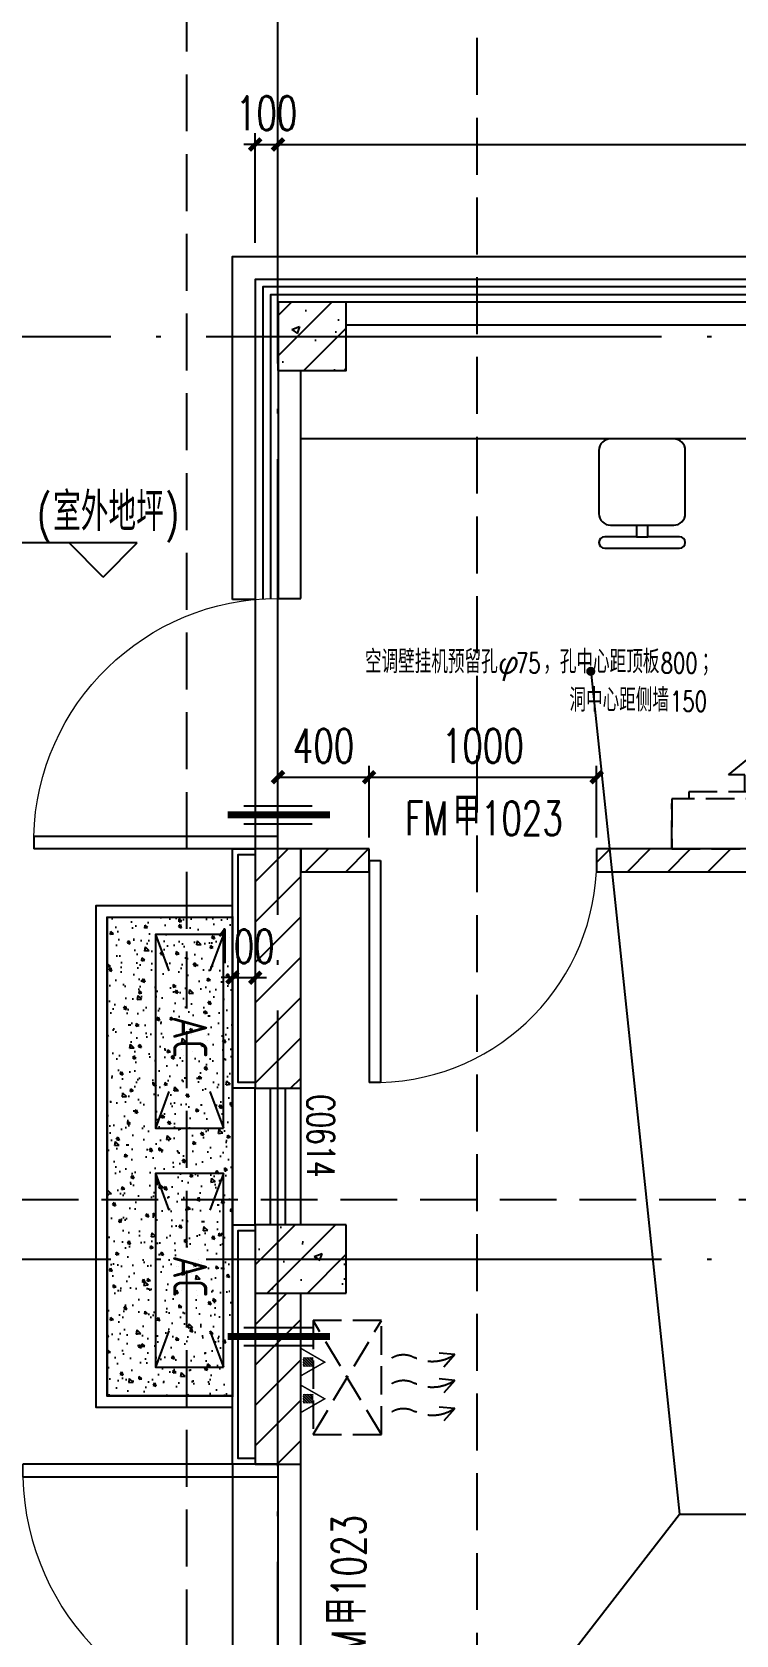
# Model space of a CAD drawing. Extents: x -821772 to -21949, y 506164 to 1049594.
# Drawn here: x -113535 to -110442, y 714020 to 721056 of the extents above; entities that cross this region are included whole.
import ezdxf
from ezdxf.enums import TextEntityAlignment as Align
from ezdxf.xclip import XClip

# ---------------------------------------------------------------- set-up
doc = ezdxf.new("R2010")
doc.units = 0
doc.header["$LTSCALE"] = 1000
doc.header["$MEASUREMENT"] = 0
doc.header["$XCLIPFRAME"] = 2
for name, pattern in [('10平面20250807_t3$0$124-SF$0$DASH', [0.35, 0.25, -0.1]), ('10平面20250807_t3$0$DASH', [0.35, 0.25, -0.1]), ('10平面20250807_t3$0$DOTE', [2.42, 2, -0.2, 0.02, -0.2])]:
    doc.linetypes.add(name, pattern=pattern)
doc.layers.get('Defpoints').update_dxf_attribs({"color": 210})
for name, color, linetype in [('10平面20250807_t3$0$124-SF$0$J_EQPM_SMAL(空调室内外机)', 8, 'Continuous'), ('10平面20250807_t3$0$A-AXIS-DOTE', 8, '10平面20250807_t3$0$DOTE'), ('10平面20250807_t3$0$A-AXIS-DP', 8, 'Continuous'), ('10平面20250807_t3$0$A-AXIS-ELEV', 8, 'Continuous'), ('10平面20250807_t3$0$A-AXIS-SYMB', 8, 'Continuous'), ('10平面20250807_t3$0$A-CURTAIN', 8, 'Continuous'), ('10平面20250807_t3$0$A-FURN', 8, 'Continuous'), ('10平面20250807_t3$0$A-HATCH-1', 252, 'Continuous'), ('10平面20250807_t3$0$A-HRAIL', 8, 'Continuous'), ('10平面20250807_t3$0$A-LIN-V', 8, 'Continuous'), ('10平面20250807_t3$0$A-STAIR', 8, 'Continuous'), ('10平面20250807_t3$0$A-TEXT', 8, 'Continuous'), ('10平面20250807_t3$0$A-WINDOW', 8, 'Continuous'), ('10平面20250807_t3$0$A-防火门', 8, 'Continuous'), ('10平面20250807_t3$0$AS-COLN', 8, 'Continuous'), ('10平面20250807_t3$0$AS-WALL', 8, 'Continuous'), ('10平面20250807_t3$0$DIM_SYMB', 8, 'Continuous'), ('10平面20250807_t3$0$J_HOLE(洞)', 3, 'Continuous'), ('10平面20250807_t3$0$PUB_HATCH', 8, 'Continuous'), ('10平面20250807_t3$0$PUB_TEXT', 8, 'Continuous'), ('10平面20250807_t3$0$SB_ZF消火栓', 10, 'Continuous'), ('10平面20250807_t3$0$面积线', 11, 'Continuous')]:
    doc.layers.add(name, color=color, linetype=linetype)
doc.styles.add('10平面20250807_t3$0$124-SF$0$Standard', font='gbenor.shx', dxfattribs={"bigfont": 'gbcbig.shx'})
doc.styles.add('10平面20250807_t3$0$124-SF$0$标准层住户$0$DIM_FONT', font='', dxfattribs={"width": 0.6})
doc.styles.add('10平面20250807_t3$0$_SIMPLEX', font='@TSSDENG', dxfattribs={"width": 0.75, "bigfont": '@TSSDCHN'})
doc.styles.add('10平面20250807_t3$0$_TCH_DIM', font='SIMPLEX', dxfattribs={"bigfont": 'GBCBIG'})
doc.styles.add('10平面20250807_t3$0$_TCH_DIM_T3', font='SIMPLEX', dxfattribs={"width": 0.705882, "bigfont": 'GBCBIG'})
doc.styles.add('10平面20250807_t3$0$_TCH_SPACE', font='SIMPLEX', dxfattribs={"height": 5, "bigfont": 'GBCBIG'})
doc.styles.add('10平面20250807_t3$0$_TCH_WINDOW', font='SIMPLEX', dxfattribs={"height": 3.5, "bigfont": 'GBCBIG'})
doc.styles.get('10平面20250807_t3$0$124-SF$0$标准层住户$0$DIM_FONT').set_extended_font_data('NSimSun')
doc.dimstyles.new('10平面20250807_t3$0$_TCH_ARCH&&50', dxfattribs={"dimtxt": 148.75, "dimasz": 50, "dimexe": 50, "dimexo": 50, "dimgap": 63.125, "dimtad": 1, "dimdec": 0, "dimzin": 0, "dimdsep": 46, "dimtxsty": '10平面20250807_t3$0$_TCH_DIM_T3', "dimblk": '10平面20250807_t3$0$_ArchTick', "dimcen": 0.09, "dimclrt": 7, "dimazin": 2, "dimtfac": 1, "dimtdec": 0, "dimtix": 1, "dimtmove": 2, "dimatfit": 3, "dimfxl": 0, "dimtolj": 1, "dimtzin": 0, "dimarcsym": 0})
pattern_1 = [(45, (0, 0), (-88.388348, 88.388348), []), (50, (0, 0), (358.63009, -31.37607), [37.5, -412.5]), (355, (0, 0), (-69.37567, 376.09607), [30, -330]), (100.4514, (29.9, -2.6), (289.2547, 344.71977), [31.8701, -350.57106]), (46.1842, (0, 100), (533.62052, -82.7595), [56.25, -618.75]), (96.6356, (44.47, 93.1), (467.33135, 487.05894), [47.80514, -525.8565]), (351.1842, (0, 100), (467.33097, 487.0593), [45, -495]), (21, (50, 75), (298.45353, -201.30945), [37.5, -412.5]), (326, (50, 75), (121.65767, 362.57502), [30, -330]), (71.4514, (74.87, 58.22), (420.11131, 161.26525), [31.8701, -350.57106]), (37.5, (0, 0), (6.079928, 166.446927), [0, -326, 0, -335, 0, -331.25]), (7.5, (0, 0), (131.53477, 197.205856), [0, -191, 0, -318.5, 0, -126.25]), (327.5, (-111.5, 0), (266.911218, -11.277436), [0, -125, 0, -390, 0, -517.5]), (317.5, (-161.5, 0), (291.593085, 50.05249), [0, -162.5, 0, -259, 0, -367.5])]
pattern_2 = [(45, (0, 89.76), (-88.388383, 88.388383), [])]
pattern_3 = [(45, (0, 89.76), (-88.388383, 88.388383), [])]

# ---------------------------------------------------------------- blocks, each defined once
blk = doc.blocks.new('10平面20250807_t3$0$dote')
at = {"layer": '10平面20250807_t3$0$A-AXIS-DOTE'}
for p, q in [((108282.2, -97318.5), (108282.2, -80060.8)), ((105547.2, -85100), (114434.2, -85100)), ((105547.2, -89149.7), (114434.2, -89149.7))]:
    blk.add_line(p, q, dxfattribs=at)
blk = doc.blocks.new('10平面20250807_t3$0$壁挂式空调室内机')
at = {"layer": '10平面20250807_t3$0$124-SF$0$J_EQPM_SMAL(空调室内外机)', "linetype": '10平面20250807_t3$0$124-SF$0$DASH', "ltscale": 0.5}
for p, q in [((2036016.6, 1699011.9), (2035816.6, 1699011.9)), ((2036016.6, 1699011.9), (2036016.6, 1698211.9)), ((2036016.6, 1698211.9), (2035816.6, 1698211.9))]:
    blk.add_line(p, q, dxfattribs=at)
for points in [[(2035796.6, 1698211.9), (2036016.6, 1698211.9), (2036016.6, 1699011.9), (2035796.6, 1699011.9)], [(2035691.6, 1698761.9), (2035691.6, 1698690.8), (2035766.6, 1698690.8), (2035766.6, 1698533), (2035691.6, 1698533), (2035691.6, 1698461.9), (2035566.6, 1698611.9)]]:
    blk.add_lwpolyline(points, close=True, dxfattribs=at)
blk.add_lwpolyline([(2035796.6, 1698936.9), (2035766.6, 1698936.9), (2035766.6, 1698286.9), (2035796.6, 1698286.9)], dxfattribs=at)
at = {"layer": '10平面20250807_t3$0$124-SF$0$J_EQPM_SMAL(空调室内外机)', "linetype": '10平面20250807_t3$0$124-SF$0$DASH', "ltscale": 0.5, "style": '10平面20250807_t3$0$124-SF$0$Standard', "width": 0.7}
blk.add_text('1P', height=100, rotation=90, dxfattribs=at).set_placement((2036025.3, 1698967.4), align=Align.CENTER)
blk = doc.blocks.new('10平面20250807_t3$0$落地式室内空调机')
at = {"layer": '10平面20250807_t3$0$124-SF$0$J_EQPM_SMAL(空调室内外机)', "linetype": '10平面20250807_t3$0$124-SF$0$DASH', "ltscale": 0.5}
for p, q in [((2038876.7, 1699041.9), (2038935.3, 1699005.9)), ((2038876.7, 1699041.9), (2038883, 1698969.2)), ((2038809.1, 1698951.6), (2038867.7, 1698915.6)), ((2038809.1, 1698951.6), (2038815.4, 1698878.9)), ((2039165.3, 1698387.9), (2039224.9, 1698968)), ((2038735.1, 1698852.8), (2038793.7, 1698816.7)), ((2038735.1, 1698852.8), (2038741.4, 1698780.1)), ((2038925.2, 1698567.7), (2039465, 1698788.2))]:
    blk.add_line(p, q, dxfattribs=at)
for points in [[(2038876.7, 1699041.9, 0.271625), (2039010.5, 1698925.8, -0.270768), (2039090.4, 1698864.6, -2.019514)], [(2038809.1, 1698951.6, 0.271625), (2038942.9, 1698835.5, -0.270768), (2039022.7, 1698774.3, -2.019513)], [(2038735.1, 1698852.8, 0.271625), (2038868.9, 1698736.7, -0.270768), (2038948.8, 1698675.5, -2.019511)]]:
    blk.add_lwpolyline(points, format="xyb", dxfattribs=at)
blk.add_lwpolyline([(2039224.9, 1698968), (2039465, 1698788.2), (2039165.3, 1698387.9), (2038925.2, 1698567.7)], close=True, dxfattribs=at)
at = {"style": '10平面20250807_t3$0$124-SF$0$标准层住户$0$DIM_FONT', "text_generation_flag": 4, "width": 0.8, "flags": 9}
for tag in ['XSIZE', 'YSIZE']:
    blk.add_attdef(tag, (2039464.7, 1698787.8), '', height=0.5, rotation=143.17644, dxfattribs=at)
blk = doc.blocks.new('10平面20250807_t3$0$空调留洞')
at = {"layer": '10平面20250807_t3$0$J_HOLE(洞)', "color": 3, "ltscale": 0.6}
for p, q in [((343778.1, 111937), (344078.1, 111937)), ((343778.1, 111857), (344078.1, 111857))]:
    blk.add_line(p, q, dxfattribs=at)
at = {"layer": '10平面20250807_t3$0$J_HOLE(洞)', "color": 3, "linetype": '10平面20250807_t3$0$DASH', "ltscale": 0.6, "const_width": 30}
blk.add_lwpolyline([(343706.7, 111897), (344156.7, 111897)], dxfattribs=at)
blk = doc.blocks.new('10平面20250807_t3$0$34343')
at = {"layer": '10平面20250807_t3$0$A-HRAIL', "rotation": 90}
blk.add_blockref('10平面20250807_t3$0$空调留洞', (427516, 51595.8), dxfattribs=at)
blk = doc.blocks.new('10平面20250807_t3$0$_ArchTick')
at = {"color": 0, "linetype": 'ByBlock', "const_width": 0.4}
blk.add_lwpolyline([(-0.5, -0.5), (0.5, 0.5)], dxfattribs=at)
blk = doc.blocks.new('*D10387')
at = {"layer": '10平面20250807_t3$0$A-AXIS-DP', "color": 0, "lineweight": -2}
for p, q in [((-112454.2, 618380.3), (-112454.2, 618862.3)), ((-107954.2, 618380.3), (-107954.2, 618862.3)), ((-112454.2, 618812.3), (-107954.2, 618812.3))]:
    blk.add_line(p, q, dxfattribs=at)
at = {"layer": 'Defpoints', "color": 0, "ltscale": 500}
for p in [(-107954.2, 618812.3), (-112454.2, 618330.3), (-107954.2, 618330.3)]:
    blk.add_point(p, dxfattribs=at)
at = {"layer": '10平面20250807_t3$0$A-AXIS-DP', "color": 0, "lineweight": -2, "ltscale": 500, "xscale": 50, "yscale": 50, "zscale": 50, "rotation": 180}
blk.add_blockref('10平面20250807_t3$0$_ArchTick', (-112454.2, 618812.3), dxfattribs=at)
at = {"layer": '10平面20250807_t3$0$A-AXIS-DP', "color": 0, "lineweight": -2, "ltscale": 500, "xscale": 50, "yscale": 50, "zscale": 50}
blk.add_blockref('10平面20250807_t3$0$_ArchTick', (-107954.2, 618812.3), dxfattribs=at)
at = {"layer": '10平面20250807_t3$0$A-AXIS-DP', "color": 7, "ltscale": 500, "insert": (-110204.2, 618949.8), "char_height": 148.75, "attachment_point": 5, "style": '10平面20250807_t3$0$_TCH_DIM_T3'}
blk.add_mtext('\\A1;4500', dxfattribs=at)
blk = doc.blocks.new('*D10388')
at = {"layer": '10平面20250807_t3$0$A-AXIS-DP', "color": 0, "lineweight": -2}
for p, q in [((-112554.2, 618380.3), (-112554.2, 618862.3)), ((-112454.2, 618380.3), (-112454.2, 618862.3)), ((-112554.2, 618812.3), (-112604.2, 618812.3)), ((-112554.2, 618812.3), (-112454.2, 618812.3)), ((-112454.2, 618812.3), (-112404.2, 618812.3))]:
    blk.add_line(p, q, dxfattribs=at)
at = {"layer": 'Defpoints', "color": 0, "ltscale": 500}
for p in [(-112454.2, 618812.3), (-112554.2, 618330.3), (-112454.2, 618330.3)]:
    blk.add_point(p, dxfattribs=at)
at = {"layer": '10平面20250807_t3$0$A-AXIS-DP', "color": 0, "lineweight": -2, "ltscale": 500, "xscale": 50, "yscale": 50, "zscale": 50}
blk.add_blockref('10平面20250807_t3$0$_ArchTick', (-112554.2, 618812.3), dxfattribs=at)
at = {"layer": '10平面20250807_t3$0$A-AXIS-DP', "color": 0, "lineweight": -2, "ltscale": 500, "xscale": 50, "yscale": 50, "zscale": 50, "rotation": 180}
blk.add_blockref('10平面20250807_t3$0$_ArchTick', (-112454.2, 618812.3), dxfattribs=at)
at = {"layer": '10平面20250807_t3$0$A-AXIS-DP', "color": 7, "ltscale": 500, "insert": (-112504.2, 618949.8), "char_height": 148.75, "attachment_point": 5, "style": '10平面20250807_t3$0$_TCH_DIM_T3'}
blk.add_mtext('\\A1;100', dxfattribs=at)
blk = doc.blocks.new('10平面20250807_t3$0$$DorLib2D$00000001')
for p, q in [((0.45, 0.975), (0.5, 0.975)), ((0.45, 0), (0.45, 0.975)), ((0.5, 0), (0.5, 0.975)), ((0.5, 0), (0.45, 0))]:
    blk.add_line(p, q)
at = {"lineweight": 13}
blk.add_arc((0.475, 0), 0.975, 91.46928, 180, dxfattribs=at)
blk = doc.blocks.new('10平面20250807_t3$0$$plan$00002451')
at = {"layer": '10平面20250807_t3$0$A-FURN'}
for p, q in [((25.26792, -50.53584), (-25.26792, -50.53584)), ((25.26792, -101.07168), (-25.26792, -101.07168))]:
    blk.add_line(p, q, dxfattribs=at)
blk.add_lwpolyline([(-25.26792, -50.53584), (-25.26792, -101.07168), (-138.97356, -101.07168, 0.4142135624), (-189.5094, -151.60752), (-189.5094, -429.55464, 0.4142135624), (-138.97356, -480.09048), (138.97356, -480.09048, 0.4142135624), (189.5094, -429.55464), (189.5094, -151.60752, 0.4142135624), (138.97356, -101.07168), (25.26792, -101.07168), (25.26792, -50.53584), (164.24148, -50.53584, 1), (164.24148, 0), (-164.24148, 0, 1), (-164.24148, -50.53584)], format="xyb", close=True, dxfattribs=at)
blk = doc.blocks.new('*D10411')
at = {"layer": '10平面20250807_t3$0$A-AXIS-DP', "color": 0, "lineweight": -2}
for p, q in [((-112654.1, 615297.1), (-112654.1, 615105.4)), ((-112554.1, 615297.1), (-112554.1, 615105.4)), ((-112654.1, 615155.4), (-112704.1, 615155.4)), ((-112654.1, 615155.4), (-112554.1, 615155.4)), ((-112554.1, 615155.4), (-112504.1, 615155.4))]:
    blk.add_line(p, q, dxfattribs=at)
at = {"layer": 'Defpoints', "color": 0, "ltscale": 500}
for p in [(-112654.1, 615347.1), (-112554.1, 615347.1), (-112554.1, 615155.4)]:
    blk.add_point(p, dxfattribs=at)
at = {"layer": '10平面20250807_t3$0$A-AXIS-DP', "color": 0, "lineweight": -2, "ltscale": 500, "xscale": 50, "yscale": 50, "zscale": 50}
blk.add_blockref('10平面20250807_t3$0$_ArchTick', (-112654.1, 615155.4), dxfattribs=at)
at = {"layer": '10平面20250807_t3$0$A-AXIS-DP', "color": 0, "lineweight": -2, "ltscale": 500, "xscale": 50, "yscale": 50, "zscale": 50, "rotation": 180}
blk.add_blockref('10平面20250807_t3$0$_ArchTick', (-112554.1, 615155.4), dxfattribs=at)
at = {"layer": '10平面20250807_t3$0$A-AXIS-DP', "color": 7, "ltscale": 500, "insert": (-112604.1, 615292.9), "char_height": 148.75, "attachment_point": 5, "style": '10平面20250807_t3$0$_TCH_DIM_T3'}
blk.add_mtext('\\A1;100', dxfattribs=at)
blk = doc.blocks.new('10平面20250807_t3$0$A$C45D56988')
at = {"layer": '10平面20250807_t3$0$SB_ZF消火栓', "linetype": 'Continuous'}
h = blk.add_hatch(dxfattribs=at)
h.set_pattern_fill('ANSI31', color=256, scale=129.330432, angle=270, style=0)
h.set_pattern_definition([(45, (-18467.836, -6006.072), (11.431303, -11.431303), [])])
h.paths.add_polyline_path([(170, 29), (170, 113), (95, 113), (95, 29)])
h = blk.add_hatch(dxfattribs=at)
h.set_pattern_fill('ANSI31', color=256, scale=129.330432, angle=270, style=0)
h.set_pattern_definition([(45, (-18145.295, -6006.072), (11.431303, -11.431303), [])])
h.paths.add_polyline_path([(492, 29), (492, 113), (418, 113), (418, 29)])
for points, const_width in [([(254, 6), (133, 217), (11, 6), (254, 6), (133, 217)], 12.9), ([(576, 6), (455, 217), (334, 6), (576, 6), (455, 217)], 12.9), ([(170, 29), (170, 113), (95, 113), (95, 29), (170, 29)], 7.76), ([(492, 29), (492, 113), (418, 113), (418, 29), (492, 29)], 7.76)]:
    blk.add_lwpolyline(points, dxfattribs=dict(at, const_width=const_width))
blk = doc.blocks.new('10平面20250807_t3$0$234243242332')
at = {"layer": '10平面20250807_t3$0$SB_ZF消火栓', "xscale": 0.5, "yscale": 0.5, "zscale": 0.5, "rotation": 270}
blk.add_blockref('10平面20250807_t3$0$A$C45D56988', (-112357.4, 715284.3), dxfattribs=at)
blk = doc.blocks.new('*D11384')
at = {"layer": '10平面20250807_t3$0$A-AXIS-DP', "color": 0, "lineweight": -2}
for p, q in [((-112454.2, 717520.3), (-112454.2, 717835.2)), ((-112454.2, 717785.2), (-112054.2, 717785.2)), ((-112054.2, 717520.3), (-112054.2, 717835.2))]:
    blk.add_line(p, q, dxfattribs=at)
at = {"layer": 'Defpoints', "color": 0}
for p in [(-112054.2, 717785.2), (-112454.2, 717470.3), (-112054.2, 717470.3)]:
    blk.add_point(p, dxfattribs=at)
at = {"layer": '10平面20250807_t3$0$A-AXIS-DP', "color": 0, "lineweight": -2, "xscale": 50, "yscale": 50, "zscale": 50, "rotation": 180}
blk.add_blockref('10平面20250807_t3$0$_ArchTick', (-112454.2, 717785.2), dxfattribs=at)
at = {"layer": '10平面20250807_t3$0$A-AXIS-DP', "color": 0, "lineweight": -2, "xscale": 50, "yscale": 50, "zscale": 50}
blk.add_blockref('10平面20250807_t3$0$_ArchTick', (-112054.2, 717785.2), dxfattribs=at)
at = {"layer": '10平面20250807_t3$0$A-AXIS-DP', "color": 7, "insert": (-112254.2, 717922.7), "char_height": 148.75, "attachment_point": 5, "style": '10平面20250807_t3$0$_TCH_DIM_T3'}
blk.add_mtext('\\A1;400', dxfattribs=at)
blk = doc.blocks.new('*D11385')
at = {"layer": '10平面20250807_t3$0$A-AXIS-DP', "color": 0, "lineweight": -2}
for p, q in [((-112054.2, 717520.3), (-112054.2, 717835.2)), ((-112054.2, 717785.2), (-111054.2, 717785.2)), ((-111054.2, 717520.3), (-111054.2, 717835.2))]:
    blk.add_line(p, q, dxfattribs=at)
at = {"layer": 'Defpoints', "color": 0}
for p in [(-111054.2, 717785.2), (-112054.2, 717470.3), (-111054.2, 717470.3)]:
    blk.add_point(p, dxfattribs=at)
at = {"layer": '10平面20250807_t3$0$A-AXIS-DP', "color": 0, "lineweight": -2, "xscale": 50, "yscale": 50, "zscale": 50, "rotation": 180}
blk.add_blockref('10平面20250807_t3$0$_ArchTick', (-112054.2, 717785.2), dxfattribs=at)
at = {"layer": '10平面20250807_t3$0$A-AXIS-DP', "color": 0, "lineweight": -2, "xscale": 50, "yscale": 50, "zscale": 50}
blk.add_blockref('10平面20250807_t3$0$_ArchTick', (-111054.2, 717785.2), dxfattribs=at)
at = {"layer": '10平面20250807_t3$0$A-AXIS-DP', "color": 7, "insert": (-111554.2, 717922.7), "char_height": 148.75, "attachment_point": 5, "style": '10平面20250807_t3$0$_TCH_DIM_T3'}
blk.add_mtext('\\A1;1000', dxfattribs=at)
blk = doc.blocks.new('10平面20250807_t3$0$A$C7D3D459C')
at = {"layer": '10平面20250807_t3$0$A-HATCH-1'}
h = blk.add_hatch(dxfattribs=at)
h.set_pattern_fill('混凝土', color=252, scale=20, style=0)
h.set_pattern_definition([(50, (715745.34, 117713.04), (143.452037, -12.550427), [15, -165]), (355, (715745.34, 117713.04), (-27.750267, 150.438427), [12, -132]), (100.4514, (715757.3, 117711.99), (115.701876, 137.887908), [12.748038, -140.228422]), (46.1842, (715745.34, 117753.04), (213.44821, -33.103803), [22.5, -247.5]), (96.6356, (715763.13, 117750.28), (186.93254, 194.823574), [19.12206, -210.3426]), (351.1842, (715745.34, 117753.04), (186.93239, 194.82372), [18, -198]), (21, (715765.34, 117743.04), (119.38141, -80.523778), [15, -165]), (326, (715765.34, 117743.04), (48.663066, 145.03001), [12, -132]), (71.4514, (715775.29, 117736.33), (168.044526, 64.5061), [12.748038, -140.228422]), (37.5, (715745.34, 117713.036), (2.431971, 66.5787708), [0, -130.4, 0, -134, 0, -132.5]), (7.5, (715745.34, 117713.036), (52.6139075, 78.8823424), [0, -76.4, 0, -127.4, 0, -50.5]), (327.5, (715700.74, 117713.036), (106.7644872, -4.5109743), [0, -50, 0, -156, 0, -207]), (317.5, (715680.74, 117713.04), (116.637234, 20.020996), [0, -65, 0, -103.6, 0, -147])])
h.paths.add_polyline_path([(1925, -211.1), (1925, 338.9), (-175, 339), (-175, -211)])
at = {"layer": '10平面20250807_t3$0$A-FURN'}
for p, q in [((-100, 300), (60, 240)), ((590, 240), (750, 300)), ((950, 300), (1110, 240)), ((1640, 240), (1800, 300)), ((-100, 0), (60, 60)), ((590, 60), (750, 0)), ((950, 0), (1110, 60)), ((1640, 60), (1800, 0))]:
    blk.add_line(p, q, dxfattribs=at)
for points in [[(750, 300), (-100, 300), (-100, 0), (750, 0)], [(1800, 300), (950, 300), (950, 0), (1800, 0)]]:
    blk.add_lwpolyline(points, close=True, dxfattribs=at)
at = {"layer": '10平面20250807_t3$0$A-LIN-V', "ltscale": 500}
blk.add_lwpolyline([(1975, 339), (1925, 339), (1925, -211), (-175, -211), (-175, 339), (-225, 339), (-225, -261), (1975, -261)], close=True, dxfattribs=at)
at = {"layer": '10平面20250807_t3$0$A-STAIR', "const_width": 10}
blk.add_lwpolyline([(-175, 339), (-175, -211), (1925, -211), (1925, 339)], close=True, dxfattribs=at)
at = {"layer": '10平面20250807_t3$0$A-FURN', "style": '10平面20250807_t3$0$_SIMPLEX', "width": 0.8}
for p in [(258.6, 78.1), (1308.6, 78.1)]:
    blk.add_text('AC', height=150, dxfattribs=at).set_placement(p)
blk = doc.blocks.new('10平面20250807_t3$0$42342343')
at = {"layer": '10平面20250807_t3$0$PUB_HATCH'}
h = blk.add_hatch(dxfattribs=at)
h.set_pattern_fill('钢筋混凝土', color=256, scale=50, style=0)
h.set_pattern_definition(pattern_1)
h.paths.add_polyline_path([(-112454.2, 618120.3), (-112454.2, 617820.3), (-112154.2, 617820.3), (-112154.2, 618120.3)])
h = blk.add_hatch(dxfattribs=at)
h.set_pattern_fill('普通砖', color=256, scale=50, style=0)
h.set_pattern_definition(pattern_2)
h.paths.add_polyline_path([(-112554.4, 615720.3), (-112554.3, 614670.3), (-112354.3, 614670.4), (-112354.4, 615720.4)])
h = blk.add_hatch(dxfattribs=at)
h.set_pattern_fill('普通砖', color=256, scale=50, style=0)
h.set_pattern_definition(pattern_2)
h.paths.add_polyline_path([(-112554.2, 613970.3), (-112554.2, 614070.3), (-112554.2, 614070.3)])
h = blk.add_hatch(dxfattribs=at)
h.set_pattern_fill('钢筋混凝土', color=256, scale=50, style=0)
h.set_pattern_definition(pattern_1)
h.paths.add_polyline_path([(-112554.2, 614070.3), (-112554.2, 613770.3), (-112154.2, 613770.3), (-112154.2, 614070.3)])
h = blk.add_hatch(dxfattribs=at)
h.set_pattern_fill('普通砖', color=256, scale=50, style=0)
h.set_pattern_definition(pattern_2)
h.paths.add_polyline_path([(-112454.3, 614070.3), (-112354.2, 614070.3), (-112354.2, 614070.4)])
h = blk.add_hatch(dxfattribs=at)
h.set_pattern_fill('普通砖', color=256, scale=50, style=0)
h.set_pattern_definition(pattern_2)
h.paths.add_polyline_path([(-112354.2, 613770.3), (-112554.2, 613770.3), (-112554.2, 613020.3), (-112354.2, 613020.3)])
at = {"layer": '10平面20250807_t3$0$A-AXIS-ELEV'}
for p, q in [((-113072.2, 617063.5), (-114021.3, 617063.5)), ((-113222.2, 616913.5), (-113372.2, 617063.5)), ((-113222.2, 616913.5), (-113072.2, 617063.5))]:
    blk.add_line(p, q, dxfattribs=at)
at = {"layer": '10平面20250807_t3$0$A-AXIS-SYMB', "linetype": '10平面20250807_t3$0$DASH'}
for p, q in [((-111580, 623480), (-111580, 605820)), ((-105630, 614180), (-115680, 614180))]:
    blk.add_line(p, q, dxfattribs=at)
at = {"layer": '10平面20250807_t3$0$A-CURTAIN'}
for points in [[(-112554.2, 614670.3), (-112654.2, 614670.3), (-112653.9, 615720.3), (-112553.9, 615720.3)], [(-112554.2, 614695.3), (-112629.2, 614695.3), (-112628.9, 615695.3), (-112553.9, 615695.3)], [(-112554.2, 613020.3), (-112654.2, 613020.3), (-112654.1, 614070.3), (-112554.1, 614070.3)], [(-112554.2, 613045.3), (-112629.2, 613045.3), (-112629.1, 614045.3), (-112554.1, 614045.3)]]:
    blk.add_lwpolyline(points, dxfattribs=at)
at = {"layer": '10平面20250807_t3$0$A-FURN'}
blk.add_lwpolyline([(-112353.9, 617520.3), (-112353.9, 617820.3), (-112154.2, 617820.3), (-112154.2, 618020.3), (-107954.2, 618020.3), (-107954.2, 617820.3), (-107754.1, 617820.3), (-107754.2, 617520.3), (-107754.2, 617520.3)], close=True, dxfattribs=at)
at = {"layer": '10平面20250807_t3$0$A-LIN-V', "ltscale": 500}
for p, q in [((-112154.2, 618020.3), (-107954.2, 618020.3)), ((-112353.9, 616820.3), (-112353.9, 617820.3))]:
    blk.add_line(p, q, dxfattribs=at)
at = {"layer": '10平面20250807_t3$0$A-LIN-V'}
for p, q in [((-112553.9, 616815.8), (-112653.9, 616815.8)), ((-112654.2, 614670.3), (-112654.2, 614070.3)), ((-112654.3, 613020.3), (-112654.2, 611870.3))]:
    blk.add_line(p, q, dxfattribs=at)
blk.add_lwpolyline([(-112653.9, 616815.8), (-112653.9, 618320.3), (-107454.2, 618320.3), (-107954.2, 618320.3)], dxfattribs=at)
at = {"layer": '10平面20250807_t3$0$A-WINDOW'}
for p, q in [((-112554.2, 614070.3), (-112554.3, 614670.3)), ((-112487.5, 614070.3), (-112487.6, 614670.3)), ((-112420.9, 614070.3), (-112420.9, 614670.3)), ((-112354.2, 614070.4), (-112354.3, 614670.4))]:
    blk.add_line(p, q, dxfattribs=at)
for points in [[(-107954.2, 618220.3), (-112553.9, 618220.3), (-112553.9, 615720.3)], [(-107954.2, 618187.3), (-112520.9, 618187.3), (-112520.9, 616820.3)], [(-107954.2, 618153.3), (-112486.9, 618153.3), (-112486.9, 616820.3)], [(-107654.2, 618120.3), (-112453.9, 618120.3), (-112453.9, 616820.3)]]:
    blk.add_lwpolyline(points, dxfattribs=at)
at = {"layer": '10平面20250807_t3$0$A-防火门'}
for p, q in [((-112454.2, 613020.3), (-112454.2, 611870.3)), ((-112354.2, 611870.3), (-112354.2, 613020.3))]:
    blk.add_line(p, q, dxfattribs=at)
at = {"layer": '10平面20250807_t3$0$AS-COLN'}
for p, q in [((-112454.2, 618120.3), (-112454.2, 617820.3)), ((-112154.2, 618120.3), (-112454.2, 618120.3)), ((-112154.2, 617820.3), (-112154.2, 618120.3)), ((-112454.2, 617820.3), (-112154.2, 617820.3)), ((-112554.2, 614070.3), (-112554.2, 613770.3)), ((-112154.2, 614070.3), (-112554.2, 614070.3)), ((-112154.2, 613770.3), (-112154.2, 614070.3)), ((-112554.2, 613770.3), (-112154.2, 613770.3))]:
    blk.add_line(p, q, dxfattribs=at)
at = {"layer": '10平面20250807_t3$0$AS-COLN', "ltscale": 500}
blk.add_line((-112453.9, 616820.3), (-112353.9, 616820.3), dxfattribs=at)
at = {"layer": '10平面20250807_t3$0$AS-WALL'}
for p, q in [((-112354.4, 615720.4), (-112554.4, 615720.3)), ((-112554.4, 615720.3), (-112554.3, 614670.3)), ((-112354.3, 614670.4), (-112354.4, 615720.4)), ((-112554.3, 614670.3), (-112354.3, 614670.4)), ((-112554.2, 613770.3), (-112554.2, 613020.3)), ((-112354.2, 613020.3), (-112354.2, 613770.3)), ((-112554.2, 613020.3), (-112354.2, 613020.3))]:
    blk.add_line(p, q, dxfattribs=at)
at = {"layer": '10平面20250807_t3$0$AS-WALL', "linetype": '10平面20250807_t3$0$DASH'}
blk.add_lwpolyline([(-112854.2, 607320.3), (-112854.2, 621570), (-107254.2, 621570), (-107254.2, 607320.3)], close=True, dxfattribs=at)
at = {"layer": '10平面20250807_t3$0$A-FURN', "rotation": 180}
blk.add_blockref('10平面20250807_t3$0$$plan$00002451', (-110854.5, 617040.3), dxfattribs=at)
at = {"layer": '10平面20250807_t3$0$A-HRAIL', "rotation": 270}
for p in [(-507978.1, 931489.3), (-507978.1, 929199.3)]:
    blk.add_blockref('10平面20250807_t3$0$34343', p, dxfattribs=at)
at = {"layer": '10平面20250807_t3$0$A-HRAIL', "xscale": -1, "rotation": 323.176439350383}
blk.add_blockref('10平面20250807_t3$0$落地式室内空调机', (502087.6, -1968563.4), dxfattribs=at)
at = {"layer": '10平面20250807_t3$0$A-WINDOW', "xscale": -1100, "yscale": 1100, "zscale": 200, "rotation": 89.99999999999997}
blk.add_blockref('10平面20250807_t3$0$$DorLib2D$00000001', (-112454.8, 616270.3), dxfattribs=at)
at = {"layer": '10平面20250807_t3$0$A-防火门', "xscale": 1150, "yscale": 1150, "zscale": 200, "rotation": 89.9999999342278}
blk.add_blockref('10平面20250807_t3$0$$DorLib2D$00000001', (-112454.2, 612445.3), dxfattribs=at)
at = {"layer": '10平面20250807_t3$0$A-TEXT', "style": '10平面20250807_t3$0$_TCH_SPACE', "width": 0.7}
blk.add_text('C0614', height=120.57, rotation=270, dxfattribs=at).set_placement((-112326.7, 614643.2))
at = {"layer": '10平面20250807_t3$0$A-防火门', "style": '10平面20250807_t3$0$_TCH_WINDOW', "width": 0.705882}
for s, p in [('1023', (-112069.2, 612436.8)), ('FM', (-112069.2, 612103.9))]:
    blk.add_text(s, height=148.75, rotation=90, dxfattribs=at).set_placement(p)
at = {"layer": '10平面20250807_t3$0$A-防火门', "style": '10平面20250807_t3$0$_TCH_WINDOW'}
blk.add_text('甲', height=168.8, rotation=90, dxfattribs=at).set_placement((-112069.2, 612313.9))
at = {"layer": '10平面20250807_t3$0$PUB_TEXT', "style": '10平面20250807_t3$0$_TCH_DIM', "width": 0.705882}
for s, height, p in [('(', 148.8, (-113512, 617116)), (')', 148.8, (-112950.5, 617116)), ('75', 89.25, (-111408.7, 616491.5)), ('800', 89.25, (-110772.7, 616491.5)), ('150', 89.25, (-110731.5, 616323.5))]:
    blk.add_text(s, height=height, dxfattribs=at).set_placement(p)
at = {"layer": '10平面20250807_t3$0$PUB_TEXT', "style": '10平面20250807_t3$0$_TCH_DIM'}
for s, height, p in [('室外地坪', 168.79, (-113442, 617116)), ('空调壁挂机预留孔φ', 101.28, (-112072.2, 616491.5)), ('，孔中心距顶板', 101.28, (-111288.7, 616491.5)), ('；', 101.3, (-110592.7, 616491.5)), ('洞中心距侧墙', 101.28, (-111173.8, 616323.5))]:
    blk.add_text(s, height=height, dxfattribs=at).set_placement(p)
at = {"layer": '10平面20250807_t3$0$A-AXIS-DP'}
for p1, p2, distance, picture, middle in [((-112554.2, 618330.3), (-112454.2, 618330.3), 482, '*D10388', (-112504.2, 618949.8)), ((-112454.2, 618330.3), (-107954.2, 618330.3), 482, '*D10387', (-110204.2, 618949.8)), ((-112654.1, 615347.1), (-112554.1, 615347.1), -191.7, '*D10411', (-112604.1, 615292.9))]:
    dim = blk.add_aligned_dim(p1=p1, p2=p2, distance=distance, dimstyle='10平面20250807_t3$0$_TCH_ARCH&&50', dxfattribs=at)
    dim.commit()
    dim.dimension.update_dxf_attribs({"geometry": picture, "text_midpoint": middle})
blk = doc.blocks.new('10平面20250807_t3')
at = {"layer": '10平面20250807_t3$0$PUB_HATCH'}
h = blk.add_hatch(dxfattribs=at)
h.set_pattern_fill('普通砖', color=256, scale=50, style=0)
h.set_pattern_definition(pattern_3)
h.paths.add_polyline_path([(-112354.4, 717370.3), (-112054.2, 717370.3), (-112054.2, 717470.3), (-112354.4, 717470.3)])
h = blk.add_hatch(dxfattribs=at)
h.set_pattern_fill('普通砖', color=256, scale=50, style=0)
h.set_pattern_definition(pattern_3)
h.paths.add_polyline_path([(-107654.2, 717470.3), (-111054.2, 717470.3), (-111054.2, 717370.3), (-107654.2, 717370.3)])
at = {"layer": '10平面20250807_t3$0$AS-WALL'}
for p, q in [((-112054.2, 717470.3), (-112354.4, 717470.3)), ((-112354.4, 717470.3), (-112354.4, 717370.3)), ((-112054.2, 717370.3), (-112054.2, 717470.3)), ((-107654.2, 717470.3), (-111054.2, 717470.3)), ((-111054.2, 717470.3), (-111054.2, 717370.3)), ((-112354.4, 717370.3), (-112054.2, 717370.3)), ((-111054.2, 717370.3), (-107654.2, 717370.3))]:
    blk.add_line(p, q, dxfattribs=at)
at = {"layer": '10平面20250807_t3$0$DIM_SYMB'}
for p, q in [((-111080, 718250), (-110690, 714550)), ((-111320, 713740), (-110690, 714550)), ((-110690, 714550), (-107880, 714550))]:
    blk.add_line(p, q, dxfattribs=at)
at = {"layer": '10平面20250807_t3$0$DIM_SYMB', "const_width": 20}
blk.add_lwpolyline([(-111081, 718259.9, 1), (-111079, 718240.1, 1)], format="xyb", close=True, dxfattribs=at)
at = {"layer": '10平面20250807_t3$0$A-HRAIL', "rotation": 270}
blk.add_blockref('10平面20250807_t3$0$壁挂式空调室内机', (-1808936.1, 2753487), dxfattribs=at)
at = {"layer": '10平面20250807_t3$0$A-LIN-V'}
blk.add_blockref('10平面20250807_t3$0$42342343', (0, 101750), dxfattribs=at)
at = {"layer": '10平面20250807_t3$0$A-防火门', "xscale": -1000, "yscale": -1000, "zscale": 100, "rotation": 359.9999998215794}
blk.add_blockref('10平面20250807_t3$0$$DorLib2D$00000001', (-111554.2, 717420.3), dxfattribs=at)
at = {"layer": '10平面20250807_t3$0$AS-WALL'}
blk.add_blockref('10平面20250807_t3$0$dote', (-220736.4, 804820), dxfattribs=at)
at = {"layer": '10平面20250807_t3$0$SB_ZF消火栓', "linetype": 'Continuous'}
blk.add_blockref('10平面20250807_t3$0$234243242332', (0, 0), dxfattribs=at)
at = {"layer": '10平面20250807_t3$0$面积线', "rotation": 270}
blk.add_blockref('10平面20250807_t3$0$A$C7D3D459C', (-112993, 716995.3), dxfattribs=at)
at = {"layer": '10平面20250807_t3$0$A-防火门', "style": '10平面20250807_t3$0$_TCH_WINDOW', "width": 0.705882}
for s, p in [('FM', (-111895.6, 717530.3)), ('1023', (-111562.7, 717530.3))]:
    blk.add_text(s, height=148.75, rotation=360, dxfattribs=at).set_placement(p)
at = {"layer": '10平面20250807_t3$0$A-防火门', "style": '10平面20250807_t3$0$_TCH_WINDOW'}
blk.add_text('甲', height=168.8, rotation=360, dxfattribs=at).set_placement((-111685.6, 717530.3))
at = {"layer": '10平面20250807_t3$0$A-AXIS-DP'}
for p1, p2, picture, middle in [((-112454.2, 717470.3), (-112054.2, 717470.3), '*D11384', (-112254.2, 717922.7)), ((-112054.2, 717470.3), (-111054.2, 717470.3), '*D11385', (-111554.2, 717922.7))]:
    dim = blk.add_aligned_dim(p1=p1, p2=p2, distance=314.8, dimstyle='10平面20250807_t3$0$_TCH_ARCH&&50', dxfattribs=at)
    dim.commit()
    dim.dimension.update_dxf_attribs({"geometry": picture, "text_midpoint": middle})

msp = doc.modelspace()

# ---------------------------------------------------------------- block references
at = {"ltscale": 100}
ref = msp.add_blockref('10平面20250807_t3', (0, 0), dxfattribs=at)
XClip(ref).set_block_clipping_path([(-386212.6353242097, 506163.79756496), (-21948.7593967821, 884998.2285294847)])

# ---------------------------------------------------------------- next in the draw order: linework, layer by layer
msp.add_circle((-80254.2, 749520), 37500, dxfattribs=at)

doc.saveas('drawing.dxf')
